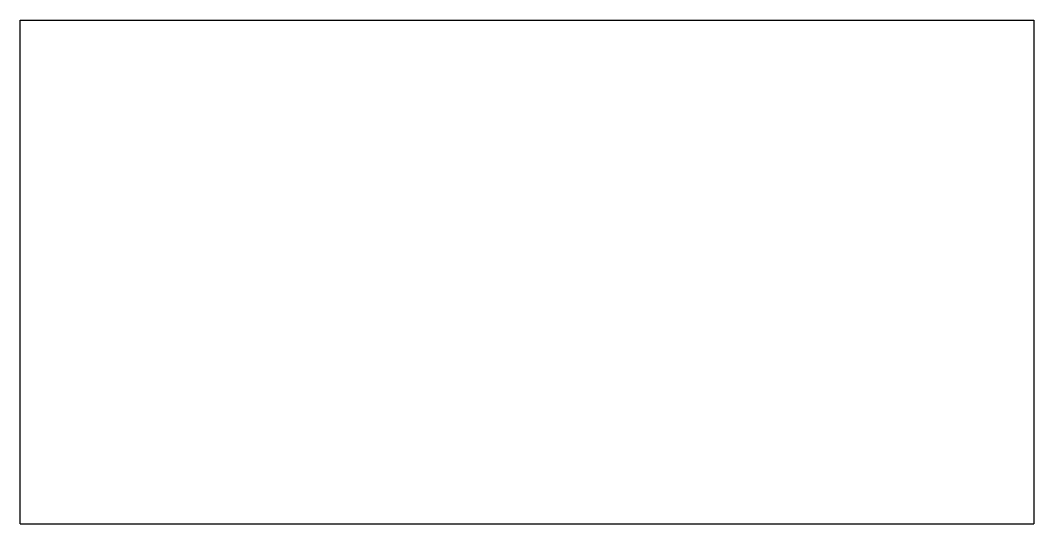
# Model space of a CAD drawing. Header units: millimetres. Extents: x 365 to 695, y 438 to 602.
import ezdxf

# ---------------------------------------------------------------- set-up
doc = ezdxf.new("R2010")
doc.units = ezdxf.units.MM

msp = doc.modelspace()

# ---------------------------------------------------------------- linework, layer by layer
for p, q in [((365, 437.9939), (365, 602.0061)), ((365, 602.0061), (695, 602.0061)), ((695, 602.0061), (695, 437.9939)), ((365, 437.9939), (695, 437.9939))]:
    msp.add_line(p, q)

doc.saveas('drawing.dxf')
